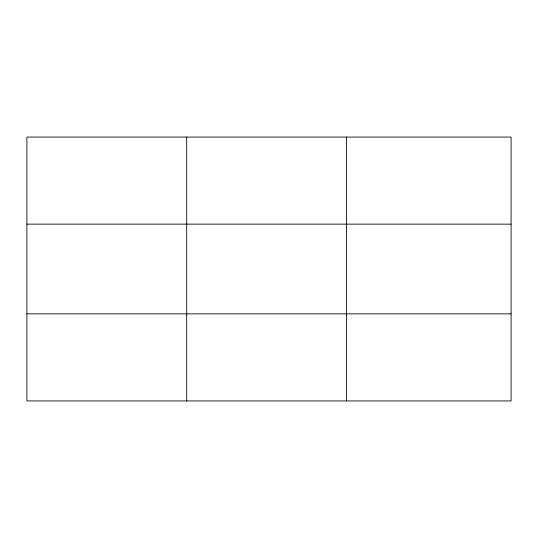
<?xml version="1.0" encoding="UTF-8"?>
<svg xmlns="http://www.w3.org/2000/svg" width="538" height="538" viewBox="0 0 538 538"><rect width="100%" height="100%" fill="white"/><g stroke="black" fill="none" stroke-linecap="round" stroke-linejoin="round"><path stroke-width="0.81" d="M186.686 137.069L186.686 400.931M346.472 137.069L346.472 400.931M511.1 224.144L511.1 137.069L26.9 137.069L26.9 400.931L511.1 400.931L511.1 224.144L26.9 224.144M26.9 313.856L511.1 313.856"/></g></svg>
